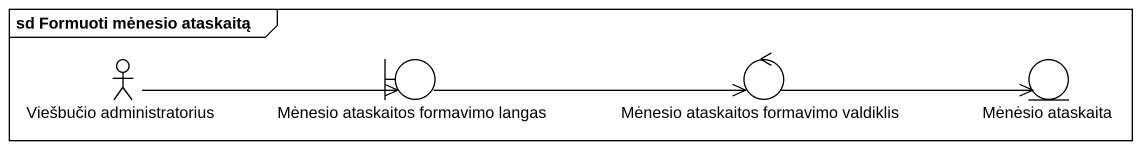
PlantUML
@startuml
mainframe sd Formuoti mėnesio ataskaitą
actor "Viešbučio administratorius" as Viešbučio_administratorius
boundary "Mėnesio ataskaitos formavimo langas" as Mėnesio_ataskaitos
control "Mėnesio ataskaitos formavimo valdiklis" as Mėnesio_ataskaitos_2
entity "Mėnėsio ataskaita" as Mėnėsio_ataskaita
Viešbučio_administratorius -right-> Mėnesio_ataskaitos
Mėnesio_ataskaitos -right-> Mėnesio_ataskaitos_2
Mėnesio_ataskaitos_2 -right-> Mėnėsio_ataskaita
@enduml
